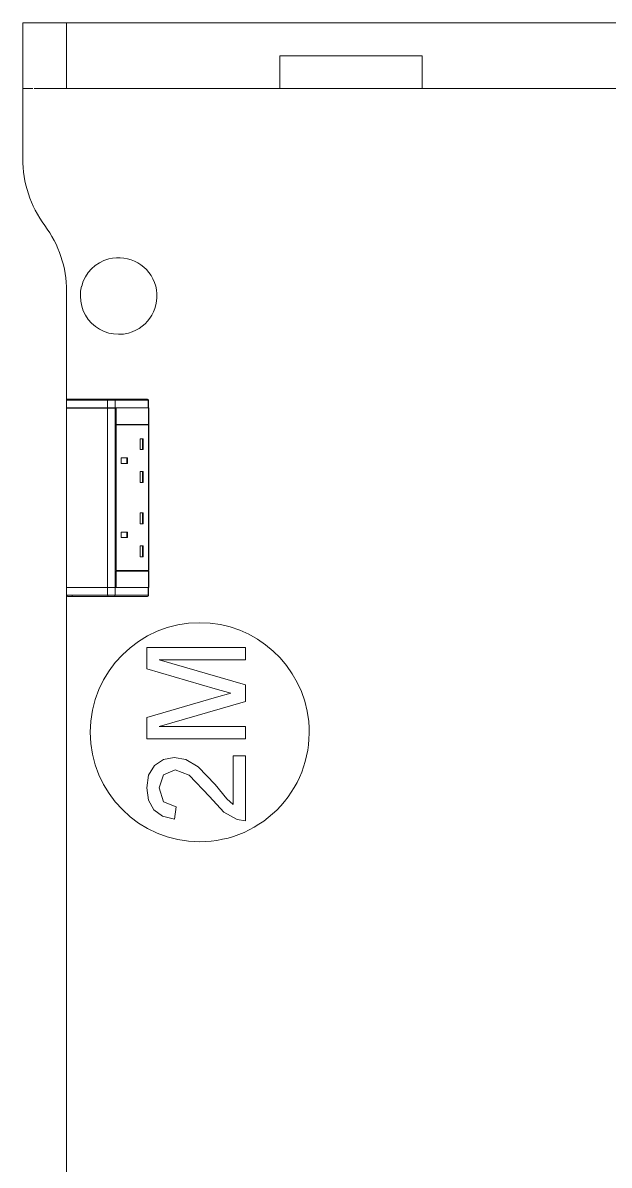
# Model space of a CAD drawing. Header units: millimetres. Extents: x 155927 to 295199, y -4084 to 97293.
# Drawn here: x 203953 to 204489, y 9940 to 10983 of the extents above; entities that cross this region are included whole.
import ezdxf

# ---------------------------------------------------------------- set-up
doc = ezdxf.new("R2010")
doc.units = ezdxf.units.MM
doc.header["$MEASUREMENT"] = 0
doc.layers.add('I-FURN', color=8, linetype='CONTINUOUS', lineweight=9)

msp = doc.modelspace()

# ---------------------------------------------------------------- linework, layer by layer
at = {"layer": 'I-FURN'}
for p, q in [((203992.8, 10982.7), (203952.8, 10982.7)), ((203952.8, 10982.7), (204752.8, 10982.7)), ((203952.8, 10922.7), (203952.8, 10982.7)), ((203952.8, 10922.7), (203952.8, 10982.7)), ((203952.8, 10982.7), (203952.8, 10858.8)), ((204752.8, 10982.7), (203952.8, 10982.7)), ((203952.8, 10982.7), (204752.8, 10982.7)), ((203952.8, 10858.8), (203952.8, 10982.7)), ((204712.8, 10982.7), (203992.8, 10982.7)), ((203992.8, 10922.7), (203992.8, 10982.7)), ((203992.8, 10922.7), (203992.8, 10982.7)), ((204187.8, 10922.7), (204187.8, 10952.7)), ((204187.8, 10952.7), (204317.8, 10952.7)), ((204187.8, 10922.7), (204187.8, 10952.7)), ((204317.8, 10952.7), (204187.8, 10952.7)), ((204317.8, 10922.7), (204317.8, 10952.7)), ((204317.8, 10952.7), (204317.8, 10922.7)), ((203962, 10922.7), (203952.8, 10922.7)), ((203952.8, 10922.7), (203962, 10922.7)), ((204187.8, 10922.7), (203963.1, 10922.7)), ((203963.1, 10922.7), (203992.8, 10922.7)), ((203992.8, 10922.7), (204712.8, 10922.7)), ((204317.8, 10922.7), (204187.8, 10922.7)), ((204752.8, 10922.7), (204317.8, 10922.7)), ((203992.8, 10737.7), (203992.8, 10638.1)), ((203992.8, 10638.1), (203992.8, 10737.7)), ((203997.8, 10639.1), (203993.8, 10639.1)), ((203993.8, 10639.1), (204030.9, 10639.1)), ((203997.8, 10639.1), (203997.8, 10638.1)), ((204036.4, 10639.1), (203997.8, 10639.1)), ((204030.9, 10639.1), (204036.4, 10639.1)), ((204036.4, 10639.1), (204066.7, 10639.1)), ((204036.4, 10639.1), (204066.7, 10639.1)), ((203992.8, 10631.1), (203992.8, 10638.1)), ((204030.3, 10638.1), (203992.8, 10638.1)), ((203992.8, 10638.1), (203992.8, 10631.1)), ((204030.3, 10631.1), (203992.8, 10631.1)), ((203992.8, 10467.1), (203992.8, 10631)), ((203992.8, 10631), (203992.8, 10467.1)), ((203992.8, 10631), (204030.3, 10631)), ((204037.2, 10638.1), (204030.3, 10638.1)), ((204030.3, 10638.1), (204030.3, 10631.1)), ((204037.2, 10631.1), (204030.3, 10631.1)), ((204030.3, 10631), (204030.3, 10467.1)), ((204030.3, 10631), (204037.2, 10631)), ((204067.5, 10638.1), (204037.2, 10638.1)), ((204037.2, 10638.1), (204037.2, 10631.1)), ((204067.5, 10631.1), (204037.2, 10631.1)), ((204037.2, 10631), (204037.2, 10467.1)), ((204037.8, 10631), (204037.2, 10631)), ((204037.8, 10616.1), (204037.8, 10631)), ((204038, 10631.1), (204038, 10616.1)), ((204067.9, 10631.1), (204038, 10631.1)), ((204067.3, 10638.9), (204067.3, 10638.9)), ((204067.7, 10638.1), (204067.5, 10638.1)), ((204067.5, 10638.1), (204067.5, 10631.1)), ((204067.7, 10631.1), (204067.5, 10631.1)), ((204067.7, 10638.1), (204067.7, 10631.1)), ((204067.7, 10638.1), (204067.7, 10631.1)), ((204067.7, 10631.1), (204067.7, 10638.1)), ((204067.7, 10631), (204067.7, 10467.1)), ((204067.9, 10616.1), (204067.9, 10631.1)), ((204037.8, 10482.6), (204037.8, 10615.6)), ((204038, 10616.1), (204067.9, 10616.1)), ((204038, 10615.6), (204038, 10482.6)), ((204067.9, 10615.6), (204038, 10615.6)), ((204067.5, 10615.6), (204067.5, 10616.1)), ((204067.9, 10482.6), (204067.9, 10615.6)), ((204062.8, 10603), (204060, 10603)), ((204060, 10603), (204060, 10593)), ((204062.1, 10603), (204062.1, 10593)), ((204062.8, 10603), (204062.8, 10593)), ((204062.8, 10593), (204060, 10593)), ((204042.8, 10580.5), (204042.8, 10585.5)), ((204042.8, 10585.5), (204048.5, 10585.5)), ((204048.5, 10580.5), (204042.8, 10580.5)), ((204047.8, 10585.5), (204047.8, 10580.5)), ((204048.5, 10585.5), (204048.5, 10580.5)), ((204062.8, 10573), (204060, 10573)), ((204060, 10573), (204060, 10563)), ((204062.1, 10573), (204062.1, 10563)), ((204062.8, 10573), (204062.8, 10563)), ((204062.8, 10563), (204060, 10563)), ((204062.8, 10535.2), (204060, 10535.2)), ((204060, 10535.2), (204060, 10525.2)), ((204062.1, 10535.2), (204062.1, 10525.2)), ((204062.8, 10535.2), (204062.8, 10525.2)), ((204062.8, 10525.2), (204060, 10525.2)), ((204048.5, 10517.7), (204042.8, 10517.7)), ((204042.8, 10517.7), (204042.8, 10512.7)), ((204047.8, 10517.7), (204047.8, 10512.7)), ((204048.5, 10517.7), (204048.5, 10512.7)), ((204048.5, 10512.7), (204042.8, 10512.7)), ((204062.8, 10505.2), (204060, 10505.2)), ((204060, 10505.2), (204060, 10495.2)), ((204062.1, 10505.2), (204062.1, 10495.2)), ((204062.8, 10505.2), (204062.8, 10495.2)), ((204062.8, 10495.2), (204060, 10495.2)), ((204067.9, 10482.6), (204038, 10482.6)), ((204067.5, 10482.1), (204067.5, 10482.6)), ((204037.8, 10467.1), (204037.8, 10482.1)), ((204038, 10482.1), (204038, 10467.1)), ((204067.9, 10482.1), (204038, 10482.1)), ((204067.9, 10467.1), (204067.9, 10482.1)), ((204030.3, 10467.1), (203992.8, 10467.1)), ((203992.8, 10460), (203992.8, 10467)), ((203992.8, 10460), (203992.8, 10467)), ((203992.8, 10467), (204030.3, 10467)), ((204037.2, 10467.1), (204030.3, 10467.1)), ((204030.3, 10460), (204030.3, 10467)), ((204030.3, 10467), (204037.2, 10467)), ((204038, 10467.1), (204035.6, 10467.1)), ((204037.2, 10467.1), (204037.8, 10467.1)), ((204037.2, 10460), (204037.2, 10467)), ((204037.2, 10467), (204067.5, 10467)), ((204038, 10467.1), (204067.9, 10467.1)), ((204067.5, 10460), (204067.5, 10467)), ((204067.5, 10467), (204067.7, 10467)), ((204067.7, 10467), (204067.7, 10460)), ((204067.7, 10467), (204067.7, 10460)), ((204067.7, 10467), (204067.7, 10460)), ((203992.8, 10460), (203992.8, 9627.7)), ((203992.8, 9627.7), (203992.8, 10460)), ((203992.8, 10460), (204030.3, 10460)), ((203993.8, 10459), (203993.8, 10459)), ((204030.9, 10459), (203993.8, 10459)), ((203993.8, 10459), (203997.8, 10459)), ((203997.8, 10460), (203997.8, 10459)), ((203997.8, 10459), (204036.4, 10459)), ((204030.3, 10460), (204037.2, 10460)), ((204036.4, 10459), (204030.9, 10459)), ((204066.7, 10459), (204036.4, 10459)), ((204066.7, 10459), (204036.4, 10459)), ((204037.2, 10460), (204067.5, 10460)), ((204067.3, 10459.2), (204067.3, 10459.3)), ((204067.5, 10460), (204067.7, 10460)), ((204156.4, 10412.3), (204066, 10412.3)), ((204066, 10412.3), (204066, 10392.8)), ((204156.4, 10401), (204156.4, 10412.3)), ((204156.4, 10378.3), (204077.3, 10401)), ((204077.3, 10401), (204156.4, 10401)), ((204066, 10392.8), (204128.6, 10374.6)), ((204156.4, 10362.9), (204156.4, 10378.3)), ((204128.6, 10374.6), (204143, 10370.6)), ((204143, 10370.6), (204129.7, 10366.9)), ((204129.7, 10366.9), (204066, 10348.4)), ((204077.3, 10340.2), (204156.4, 10362.9)), ((204066, 10348.4), (204066, 10328.9)), ((204156.4, 10340.2), (204077.3, 10340.2)), ((204156.4, 10328.9), (204156.4, 10340.2)), ((204066, 10328.9), (204156.4, 10328.9)), ((204081.3, 10310.1), (204073.2, 10304.5)), ((204091.2, 10312), (204081.3, 10310.1)), ((204101.9, 10310), (204091.2, 10312)), ((204113, 10303.3), (204101.9, 10310)), ((204145.1, 10313.4), (204145.1, 10269)), ((204156.4, 10313.4), (204145.1, 10313.4)), ((204156.4, 10254.1), (204156.4, 10313.4)), ((204067.8, 10295.7), (204066, 10284.3)), ((204073.2, 10304.5), (204067.8, 10295.7)), ((204077.3, 10284.1), (204081.5, 10296.1)), ((204081.5, 10296.1), (204091.9, 10300.7)), ((204091.9, 10300.7), (204104.7, 10295.8)), ((204104.7, 10295.8), (204123.5, 10276.3)), ((204128.5, 10287.1), (204113, 10303.3)), ((204139.3, 10274.1), (204128.5, 10287.1)), ((204066, 10284.3), (204067.6, 10272.9)), ((204081.4, 10271.5), (204077.3, 10284.1)), ((204123.5, 10276.3), (204136.6, 10262.1)), ((204145.1, 10269), (204139.3, 10274.1)), ((204067.6, 10272.9), (204072.5, 10264.1)), ((204072.5, 10264.1), (204080.5, 10258.2)), ((204092.8, 10266.8), (204081.4, 10271.5)), ((204091.4, 10255.5), (204092.8, 10266.8)), ((204080.5, 10258.2), (204091.4, 10255.5)), ((204136.6, 10262.1), (204148.6, 10255.3)), ((204148.6, 10255.3), (204156.4, 10254.1))]:
    msp.add_line(p, q, dxfattribs=at)
at = {"layer": 'I-FURN', "flags": 128}
for points in [[(203993.8, 10639.1), (203993.8, 10639.1), (203993.7, 10639.1), (203993.7, 10639.1), (203993.7, 10639.1), (203993.6, 10639.1), (203993.6, 10639.1), (203993.5, 10639.1), (203993.5, 10639.1), (203993.5, 10639.1), (203993.4, 10639.1), (203993.4, 10639), (203993.4, 10639), (203993.3, 10639), (203993.3, 10639), (203993.3, 10639), (203993.2, 10638.9), (203993.2, 10638.9), (203993.2, 10638.9), (203993.1, 10638.9), (203993.1, 10638.8), (203993.1, 10638.8), (203993.1, 10638.8), (203993, 10638.7), (203993, 10638.7), (203993, 10638.7), (203993, 10638.6), (203992.9, 10638.6), (203992.9, 10638.6), (203992.9, 10638.5), (203992.9, 10638.5), (203992.9, 10638.5), (203992.9, 10638.4), (203992.9, 10638.4), (203992.8, 10638.3), (203992.8, 10638.3), (203992.8, 10638.3), (203992.8, 10638.2), (203992.8, 10638.2), (203992.8, 10638.1), (203992.8, 10638.1)], [(203997.8, 10639.1), (203997.7, 10639.1), (203997.5, 10639.1), (203997.3, 10639.1), (203997.2, 10639.1), (203997, 10639.1), (203996.9, 10639.1), (203996.7, 10639.1), (203996.6, 10639.1), (203996.4, 10639.1), (203996.3, 10639.1), (203996.1, 10639.1), (203996, 10639.1), (203995.8, 10639.1), (203995.7, 10639.1), (203995.6, 10639.1), (203995.4, 10639.1), (203995.3, 10639.1), (203995.2, 10639.1), (203995.1, 10639.1), (203995, 10639.1), (203994.8, 10639.1), (203994.7, 10639.1), (203994.6, 10639.1), (203994.5, 10639.1), (203994.5, 10639.1), (203994.4, 10639.1), (203994.3, 10639.1), (203994.2, 10639.1), (203994.2, 10639.1), (203994.1, 10639.1), (203994, 10639.1), (203994, 10639.1), (203993.9, 10639.1), (203993.9, 10639.1), (203993.9, 10639.1), (203993.9, 10639.1), (203993.8, 10639.1), (203993.8, 10639.1), (203993.8, 10639.1)], [(203993.8, 10639.1), (203993.8, 10639.1), (203993.8, 10639.1)], [(203993.8, 10639.1), (203994.1, 10639.1), (203994.5, 10639.1), (203995.1, 10639.1), (203995.8, 10639.1), (203996.6, 10639.1), (203997.5, 10639.1), (203998.6, 10639.1), (203999.8, 10639.1), (204001.1, 10639.1), (204002.6, 10639.1), (204004.2, 10639.1), (204005.9, 10639.1), (204007.7, 10639.1), (204009.6, 10639.1), (204011.7, 10639.1), (204013.8, 10639.1), (204016.1, 10639.1), (204018.4, 10639.1), (204020.9, 10639.1), (204023.5, 10639.1), (204026.1, 10639.1), (204028.8, 10639.1), (204030.9, 10639.1)], [(204030.9, 10639.1), (204031, 10639.1), (204031.1, 10639.1), (204031.3, 10639.1), (204031.4, 10639.1), (204031.6, 10639.1), (204031.7, 10639.1), (204031.9, 10639.1), (204032, 10639.1), (204032.2, 10639.1), (204032.3, 10639.1), (204032.5, 10639.1), (204032.6, 10639.1), (204032.8, 10639.1), (204033, 10639.1), (204033.1, 10639.1), (204033.3, 10639.1), (204033.4, 10639.1), (204033.6, 10639.1), (204033.7, 10639.1), (204033.9, 10639.1), (204034.1, 10639.1), (204034.2, 10639.1), (204034.4, 10639.1), (204034.5, 10639.1), (204034.7, 10639.1), (204034.8, 10639.1), (204035, 10639.1), (204035.1, 10639.1), (204035.2, 10639.1), (204035.4, 10639.1), (204035.5, 10639.1), (204035.6, 10639.1), (204035.8, 10639.1), (204035.9, 10639.1), (204036, 10639.1), (204036.1, 10639.1), (204036.2, 10639.1), (204036.3, 10639.1), (204036.4, 10639.1)], [(204067.7, 10638.1), (204067.7, 10638.2), (204067.7, 10638.2), (204067.7, 10638.3), (204067.7, 10638.3), (204067.6, 10638.3), (204067.6, 10638.4), (204067.6, 10638.4), (204067.6, 10638.5), (204067.6, 10638.5), (204067.6, 10638.5), (204067.6, 10638.6), (204067.6, 10638.6), (204067.5, 10638.6)], [(203992.8, 10460), (203992.8, 10460), (203992.8, 10459.9), (203992.8, 10459.9), (203992.8, 10459.9), (203992.8, 10459.8), (203992.9, 10459.8), (203992.9, 10459.7), (203992.9, 10459.7), (203992.9, 10459.7), (203992.9, 10459.6), (203992.9, 10459.6), (203992.9, 10459.6), (203993, 10459.5), (203993, 10459.5), (203993, 10459.5), (203993, 10459.4), (203993, 10459.4), (203993.1, 10459.4), (203993.1, 10459.3), (203993.1, 10459.3), (203993.2, 10459.3), (203993.2, 10459.2), (203993.2, 10459.2), (203993.2, 10459.2), (203993.3, 10459.2), (203993.3, 10459.2), (203993.4, 10459.1), (203993.4, 10459.1), (203993.4, 10459.1), (203993.5, 10459.1), (203993.5, 10459.1), (203993.5, 10459.1), (203993.6, 10459), (203993.6, 10459), (203993.7, 10459), (203993.7, 10459), (203993.7, 10459), (203993.8, 10459), (203993.8, 10459), (203993.8, 10459)], [(204030.9, 10459), (204028.1, 10459), (204025.4, 10459), (204022.8, 10459), (204020.2, 10459), (204017.8, 10459), (204015.5, 10459), (204013.3, 10459), (204011.1, 10459), (204009.1, 10459), (204007.2, 10459), (204005.4, 10459), (204003.8, 10459), (204002.2, 10459), (204000.8, 10459), (203999.5, 10459), (203998.3, 10459), (203997.3, 10459), (203996.3, 10459), (203995.6, 10459), (203994.9, 10459), (203994.4, 10459), (203994, 10459), (203993.8, 10459)], [(203993.8, 10459), (203993.8, 10459), (203993.8, 10459), (203993.9, 10459), (203993.9, 10459), (203993.9, 10459), (203993.9, 10459), (203994, 10459), (203994, 10459), (203994.1, 10459), (203994.1, 10459), (203994.2, 10459), (203994.3, 10459), (203994.4, 10459), (203994.4, 10459), (203994.5, 10459), (203994.6, 10459), (203994.7, 10459), (203994.8, 10459), (203994.9, 10459), (203995, 10459), (203995.2, 10459), (203995.3, 10459), (203995.4, 10459), (203995.5, 10459), (203995.7, 10459), (203995.8, 10459), (203995.9, 10459), (203996.1, 10459), (203996.2, 10459), (203996.4, 10459), (203996.5, 10459), (203996.7, 10459), (203996.8, 10459), (203997, 10459), (203997.1, 10459), (203997.3, 10459), (203997.5, 10459), (203997.6, 10459), (203997.8, 10459), (203997.8, 10459)], [(204036.4, 10459), (204036.3, 10459), (204036.2, 10459), (204036.1, 10459), (204036, 10459), (204035.9, 10459), (204035.8, 10459), (204035.6, 10459), (204035.5, 10459), (204035.4, 10459), (204035.2, 10459), (204035.1, 10459), (204035, 10459), (204034.8, 10459), (204034.7, 10459), (204034.5, 10459), (204034.4, 10459), (204034.2, 10459), (204034.1, 10459), (204033.9, 10459), (204033.7, 10459), (204033.6, 10459), (204033.4, 10459), (204033.3, 10459), (204033.1, 10459), (204033, 10459), (204032.8, 10459), (204032.6, 10459), (204032.5, 10459), (204032.3, 10459), (204032.2, 10459), (204032, 10459), (204031.9, 10459), (204031.7, 10459), (204031.6, 10459), (204031.4, 10459), (204031.3, 10459), (204031.1, 10459), (204031, 10459), (204030.9, 10459)], [(204067.5, 10459.5), (204067.6, 10459.5), (204067.6, 10459.6), (204067.6, 10459.6), (204067.6, 10459.7), (204067.6, 10459.7), (204067.6, 10459.7), (204067.6, 10459.8), (204067.6, 10459.8), (204067.7, 10459.8), (204067.7, 10459.9), (204067.7, 10459.9), (204067.7, 10460), (204067.7, 10460), (204067.7, 10460)]]:
    msp.add_lwpolyline(points, dxfattribs=at)
at = {"layer": 'I-FURN'}
for centre, radius, start, end in [((204052.9, 10857.7), 100, 179.3744, 216.8699), ((204052.9, 10857.7), 100, 179.3744, 216.8699), ((203892.8, 10737.7), 100, 0, 36.8699), ((203892.8, 10737.7), 100, 0, 36.8699), ((204040.4, 10733.3), 35, 105, 165), ((204040.4, 10733.3), 35, 285, 105), ((204040.4, 10733.3), 35, 165.2996, 285), ((204114.5, 10335), 100, 90, 270), ((204114.5, 10335), 100, 5.6547, 90), ((204114.5, 10335), 100, 270, 5.4446)]:
    msp.add_arc(centre, radius, start, end, dxfattribs=at)
at = {"layer": 'I-FURN', "extrusion": (0, 0, -1)}
for centre, major_axis, ratio, start_param, end_param in [((203993.8, 10638.1), (0, -1), 0.998113, 1.570796, 3.141593), ((204030.9, 10638.1), (0, -1), 0.56467, 1.570796, 3.141593), ((204036.4, 10638.1), (0, -1), 0.819152, 3.141593, 4.712389), ((204066.7, 10638.1), (0, 1), 0.819152, 0, 1.570796), ((203993.8, 10460), (0, -1), 0.998113, 0, 1.570796), ((204030.9, 10460), (0, -1), 0.56467, 0, 1.570796), ((204036.4, 10460), (0, -1), 0.819152, 4.712389, 6.283185), ((204066.7, 10460), (0, -1), 0.819152, 4.712389, 6.283185)]:
    msp.add_ellipse(centre, major_axis=major_axis, ratio=ratio, start_param=start_param, end_param=end_param, dxfattribs=at)

doc.saveas('drawing.dxf')
